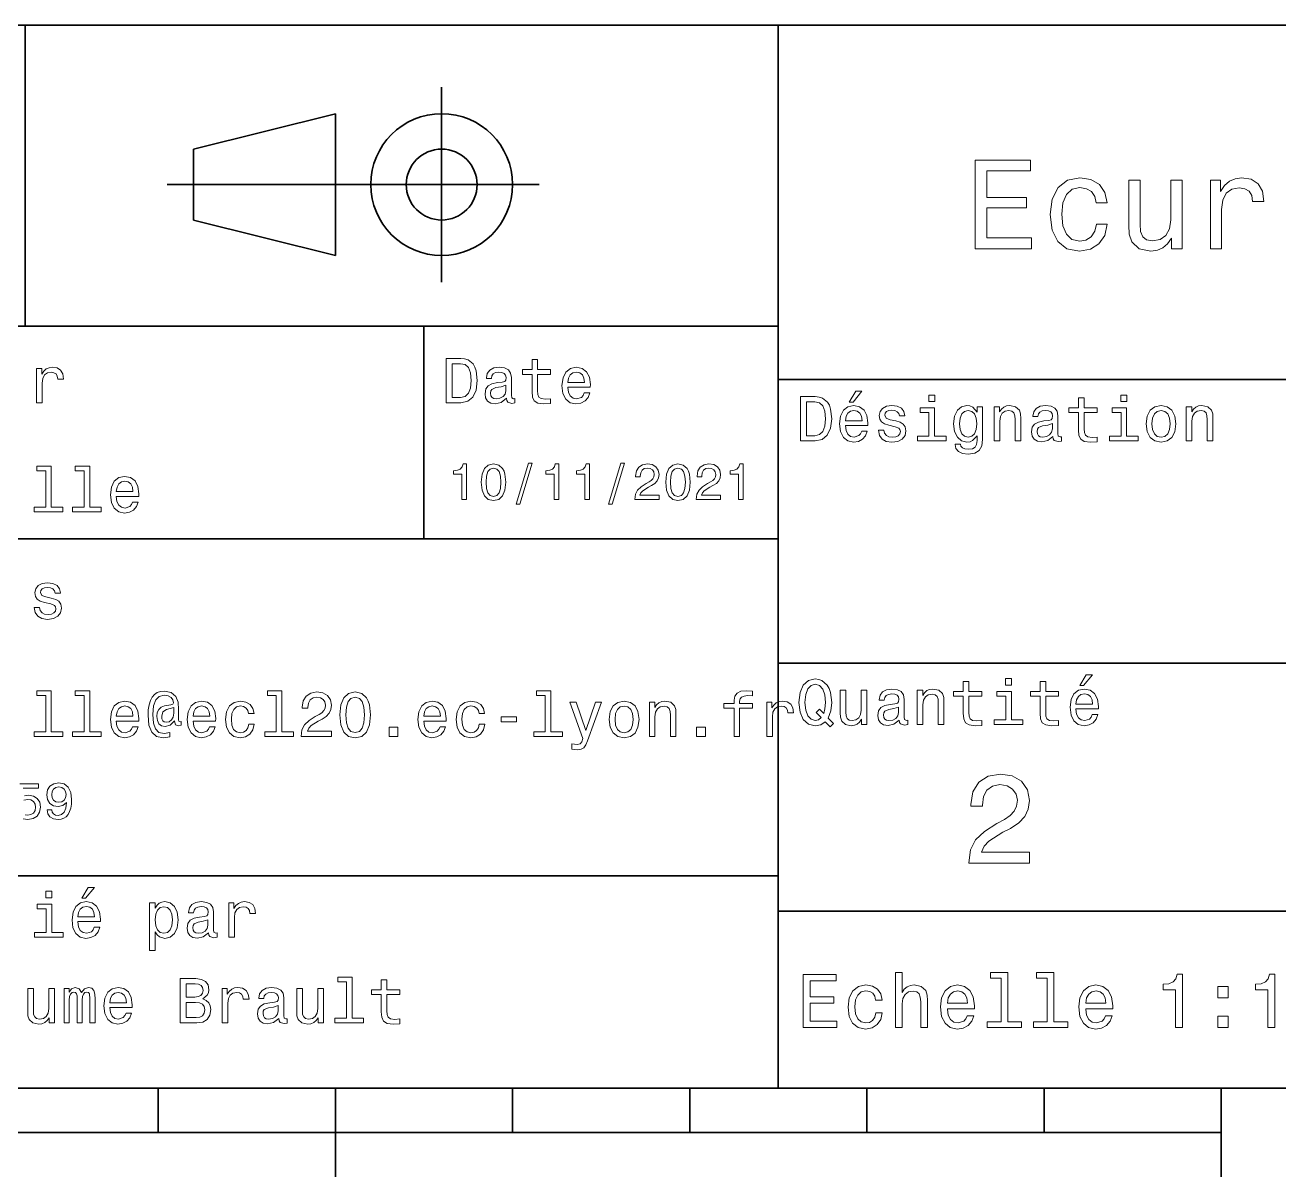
# Model space of a CAD drawing. Extents: x 0 to 420, y 0 to 297.
# Drawn here: x 242.5 to 313.3, y 5 to 70 of the extents above; entities that cross this region are included whole.
import ezdxf

# ---------------------------------------------------------------- set-up
doc = ezdxf.new("R2010")
doc.units = 0

msp = doc.modelspace()

# ---------------------------------------------------------------- linework, layer by layer
at = {"color": 7, "lineweight": 35}
for p, q in [((220, 70), (410, 70)), ((285, 10), (285, 70)), ((250.5, 61), (271.5, 61)), ((220, 53), (285, 53)), ((285, 50), (410, 50)), ((220, 41), (285, 41)), ((285, 34), (410, 34)), ((220, 22), (285, 22)), ((285, 20), (410, 20)), ((10, 10), (410, 10)), ((220, 10), (410, 10)), ((110, 7.5), (310, 7.5))]:
    msp.add_line(p, q, dxfattribs=at)
at = {"color": 7, "lineweight": 35, "ltscale": 0.425}
msp.add_line((242.5, 53), (242.5, 70), dxfattribs=at)
at = {"color": 7, "lineweight": 35, "ltscale": 0.275}
msp.add_line((266, 55.5), (266, 66.5), dxfattribs=at)
at = {"color": 7, "lineweight": 35, "ltscale": 0.206155}
for p, q in [((252, 63), (260, 65)), ((260, 57), (252, 59))]:
    msp.add_line(p, q, dxfattribs=at)
at = {"color": 7, "lineweight": 35, "ltscale": 0.2}
msp.add_line((260, 65), (260, 57), dxfattribs=at)
at = {"color": 7, "lineweight": 35, "ltscale": 0.1}
msp.add_line((252, 59), (252, 63), dxfattribs=at)
at = {"color": 7, "lineweight": 35, "ltscale": 0.3}
msp.add_line((265, 41), (265, 53), dxfattribs=at)
at = {"color": 7, "lineweight": 35, "ltscale": 0.0625}
for p, q in [((250, 10), (250, 7.5)), ((270, 10), (270, 7.5)), ((280, 10), (280, 7.5)), ((290, 10), (290, 7.5)), ((300, 10), (300, 7.5))]:
    msp.add_line(p, q, dxfattribs=at)
at = {"color": 7, "lineweight": 35, "ltscale": 0.125}
for p, q in [((260, 10), (260, 5)), ((310, 10), (310, 5))]:
    msp.add_line(p, q, dxfattribs=at)
at = {"color": 7, "lineweight": 13}
for points in [[(296.109497, 57.381123), (299.279541, 57.381123), (299.279541, 57.986309), (296.772339, 57.986309), (296.772339, 59.679394), (299.005768, 59.679394), (299.005768, 60.277374), (296.772339, 60.277374), (296.772339, 61.775936), (299.221893, 61.775936), (299.221893, 62.381123), (296.109497, 62.381123)], [(302.932281, 59.967579), (303.559082, 59.967579), (303.429382, 60.543945), (303.119598, 60.997837), (302.636871, 61.278816), (302.010071, 61.386887), (301.318451, 61.242794), (300.792511, 60.839336), (300.46109, 60.183716), (300.345825, 59.304752), (300.453888, 58.432995), (300.778107, 57.78458), (301.289612, 57.381123), (301.988464, 57.244236), (302.608063, 57.352303), (303.09079, 57.6549), (303.42218, 58.130402), (303.566284, 58.764408), (302.96109, 58.764408), (302.853027, 58.36095), (302.651306, 58.058357), (302.363098, 57.871037), (302.010071, 57.8134), (301.570618, 57.907059), (301.253601, 58.195244), (301.059082, 58.663544), (300.994232, 59.326366), (301.059082, 59.974781), (301.260803, 60.443081), (301.585022, 60.731266), (302.010071, 60.83213), (302.384735, 60.767288), (302.66571, 60.601585), (302.853027, 60.327808)], [(307.788177, 61.25), (307.154175, 61.25), (307.154175, 59.016571), (307.082123, 58.497837), (306.873199, 58.123196), (306.548981, 57.892651), (306.123901, 57.820602), (305.785309, 57.878242), (305.569153, 58.051151), (305.446686, 58.346542), (305.417877, 58.764408), (305.417877, 61.25), (304.783875, 61.25), (304.783875, 58.706772), (304.805481, 58.195244), (304.942352, 57.770172), (305.360229, 57.381123), (306.030243, 57.244236), (306.390503, 57.294666), (306.700287, 57.424351), (306.966858, 57.647694), (307.182983, 57.971901), (307.182983, 57.381123), (307.788177, 57.381123)], [(309.380402, 57.381123), (310.014404, 57.381123), (310.014404, 59.592937), (310.079254, 60.12608), (310.273773, 60.507923), (310.59079, 60.738472), (311.015839, 60.817722), (311.332855, 60.767288), (311.570618, 60.623199), (311.714691, 60.378242), (311.765137, 60.046829), (312.406342, 60.046829), (312.319885, 60.630402), (312.082123, 61.048271), (311.685883, 61.30043), (311.145538, 61.386887), (310.778107, 61.32925), (310.46109, 61.185158), (310.180115, 60.940201), (309.956757, 60.608788), (309.956757, 61.25), (309.380402, 61.25)], [(267.080688, 51.190563), (266.248566, 51.190563), (266.248566, 48.690563), (267.080688, 48.690563), (267.473328, 48.769814), (267.765137, 49.011169), (267.945251, 49.40382), (268.010101, 49.940563), (267.952454, 50.488113), (267.880402, 50.70425), (267.779541, 50.877163), (267.487762, 51.111313), (267.296844, 51.168949)], [(271.100861, 50.289986), (271.100861, 49.320965), (271.122467, 49.007565), (271.223328, 48.791428), (271.425079, 48.665348), (271.767303, 48.62212), (272.141937, 48.640129), (272.141937, 48.913906), (271.868164, 48.892292), (271.619598, 48.921112), (271.486298, 49.011169), (271.42868, 49.162464), (271.417877, 49.375), (271.417877, 50.289986), (272.141937, 50.289986), (272.141937, 50.560158), (271.417877, 50.560158), (271.417877, 51.125721), (271.100861, 51.125721), (271.100861, 50.560158), (270.553314, 50.560158), (270.553314, 50.289986)], [(243.143372, 48.690563), (243.460373, 48.690563), (243.460373, 49.796471), (243.492798, 50.063042), (243.590057, 50.253963), (243.748566, 50.369236), (243.96109, 50.408863), (244.119598, 50.383648), (244.23848, 50.3116), (244.310516, 50.189121), (244.335739, 50.023415), (244.656342, 50.023415), (244.613113, 50.315205), (244.494232, 50.524136), (244.296112, 50.650219), (244.02594, 50.693443), (243.842224, 50.664627), (243.683716, 50.592579), (243.543228, 50.4701), (243.431564, 50.304398), (243.431564, 50.625), (243.143372, 50.625)], [(267.055481, 50.891571), (267.329254, 50.837536), (267.516571, 50.671829), (267.628235, 50.376442), (267.664276, 49.940563), (267.624634, 49.519093), (267.51297, 49.223705), (267.322052, 49.047192), (267.055481, 48.989555), (266.583588, 48.989555), (266.583588, 50.891571)], [(269.656342, 48.942726), (269.656342, 48.931919), (269.674347, 48.809441), (269.728394, 48.722984), (269.955322, 48.654541), (270.131836, 48.683357), (270.131836, 48.928314), (270.056183, 48.917507), (269.955322, 48.96434), (269.937317, 49.108429), (269.937317, 50.109871), (269.894104, 50.365635), (269.768005, 50.54575), (269.548279, 50.65382), (269.238464, 50.693443), (268.935883, 50.650219), (268.712524, 50.52774), (268.572052, 50.336815), (268.525208, 50.084656), (268.525208, 50.063042), (268.809784, 50.063042), (268.835022, 50.21434), (268.914276, 50.322407), (269.043945, 50.387249), (269.227661, 50.412464), (269.404175, 50.394455), (269.530273, 50.34042), (269.605896, 50.246758), (269.631134, 50.117077), (269.61673, 49.965778), (269.559082, 49.890129), (269.414978, 49.854107), (269.144806, 49.825291), (268.835022, 49.760448), (268.615265, 49.645176), (268.485596, 49.465057), (268.445953, 49.19849), (268.481995, 48.960735), (268.593658, 48.784222), (268.773773, 48.67255), (269.022339, 48.632927), (269.357361, 48.708576)], [(273.121765, 49.565922), (274.389771, 49.565922), (274.393372, 49.713619), (274.335724, 50.127884), (274.177246, 50.437683), (273.925079, 50.625), (273.590057, 50.693443), (273.262238, 50.621399), (273.010101, 50.41967), (272.847992, 50.091862), (272.790344, 49.659584), (272.844391, 49.216499), (273.00647, 48.892292), (273.255035, 48.690563), (273.579254, 48.62212), (273.860229, 48.668949), (274.09079, 48.791428), (274.260101, 48.98595), (274.357361, 49.245319), (274.043945, 49.245319), (273.979095, 49.101227), (273.885437, 48.993156), (273.618866, 48.9067), (273.413544, 48.946327), (273.258636, 49.072407), (273.157776, 49.27774), (273.121765, 49.555115)], [(273.121765, 49.832493), (273.161377, 50.081055), (273.258636, 50.264771), (273.406342, 50.376442), (273.600861, 50.416069), (273.791779, 50.376442), (273.939484, 50.264771), (274.029541, 50.081055), (274.061951, 49.832493)], [(269.620331, 49.367798), (269.577087, 49.180477), (269.461823, 49.036385), (269.28891, 48.942726), (269.076355, 48.910305), (268.939484, 48.928314), (268.842224, 48.98595), (268.780975, 49.086815), (268.76297, 49.227306), (268.777374, 49.353386), (268.835022, 49.443443), (269.065552, 49.544312), (269.357361, 49.587536), (269.620331, 49.673992)], [(287.080688, 49.030979), (286.248566, 49.030979), (286.248566, 46.530979), (287.080688, 46.530979), (287.473328, 46.610229), (287.765137, 46.851585), (287.945251, 47.244236), (288.010101, 47.780979), (287.952454, 48.328529), (287.880402, 48.544666), (287.779541, 48.717579), (287.487762, 48.951729), (287.296844, 49.009365)], [(289.004333, 48.728386), (289.216858, 48.728386), (289.71759, 49.340778), (289.364563, 49.340778)], [(293.824219, 49.117435), (293.489197, 49.117435), (293.489197, 48.757202), (293.824219, 48.757202)], [(301.943817, 48.130402), (301.943817, 47.161381), (301.965424, 46.84798), (302.066284, 46.631844), (302.268005, 46.505764), (302.610229, 46.462536), (302.984863, 46.480545), (302.984863, 46.754322), (302.71109, 46.732708), (302.462524, 46.761528), (302.329254, 46.851585), (302.271606, 47.00288), (302.260803, 47.215416), (302.260803, 48.130402), (302.984863, 48.130402), (302.984863, 48.400574), (302.260803, 48.400574), (302.260803, 48.966137), (301.943817, 48.966137), (301.943817, 48.400574), (301.39624, 48.400574), (301.39624, 48.130402)], [(304.667145, 49.117435), (304.332123, 49.117435), (304.332123, 48.757202), (304.667145, 48.757202)], [(287.055481, 48.731987), (287.329254, 48.677952), (287.516571, 48.512245), (287.628235, 48.216858), (287.664276, 47.780979), (287.624634, 47.359509), (287.51297, 47.064121), (287.322052, 46.887608), (287.055481, 46.829971), (286.583588, 46.829971), (286.583588, 48.731987)], [(288.784576, 47.406338), (290.052582, 47.406338), (290.056183, 47.554035), (289.998566, 47.9683), (289.840057, 48.278099), (289.587891, 48.465416), (289.252869, 48.533859), (288.925079, 48.461815), (288.672913, 48.260086), (288.510803, 47.932278), (288.453156, 47.5), (288.507202, 47.056915), (288.669312, 46.732708), (288.917877, 46.530979), (289.242065, 46.462536), (289.523041, 46.509365), (289.753601, 46.631844), (289.922913, 46.826366), (290.020172, 47.085735), (289.706787, 47.085735), (289.641937, 46.941643), (289.548279, 46.833572), (289.281708, 46.747116), (289.076355, 46.786743), (288.921478, 46.912823), (288.820618, 47.118156), (288.784576, 47.395531)], [(288.784576, 47.672909), (288.824219, 47.921471), (288.921478, 48.105186), (289.069153, 48.216858), (289.263702, 48.256485), (289.45462, 48.216858), (289.602295, 48.105186), (289.692352, 47.921471), (289.724792, 47.672909)], [(291.623199, 47.658501), (291.317017, 47.730545), (291.090057, 47.8134), (291.014404, 47.982708), (291.036011, 48.101585), (291.111664, 48.188038), (291.234161, 48.242073), (291.410675, 48.263687), (291.579956, 48.242073), (291.713257, 48.177231), (291.799713, 48.079971), (291.835724, 47.950287), (292.145538, 47.950287), (292.145538, 47.957493), (292.091492, 48.191643), (291.943817, 48.375359), (291.713257, 48.490635), (291.410675, 48.533859), (291.104462, 48.490635), (290.881134, 48.371758), (290.740631, 48.195244), (290.697418, 47.971901), (290.729828, 47.755764), (290.830688, 47.604465), (290.996399, 47.496399), (291.237762, 47.42075), (291.59079, 47.334293), (291.806915, 47.244236), (291.864563, 47.172188), (291.886169, 47.064121), (291.85376, 46.930836), (291.767303, 46.829971), (291.626801, 46.765129), (291.439484, 46.743515), (291.241364, 46.765129), (291.09726, 46.840778), (291, 46.963257), (290.960388, 47.132565), (290.654175, 47.132565), (290.70462, 46.844379), (290.852295, 46.635445), (291.086456, 46.509365), (291.410675, 46.462536), (291.749268, 46.509365), (291.997833, 46.635445), (292.149139, 46.837173), (292.203156, 47.100143), (292.163544, 47.327087), (292.05188, 47.481987), (291.868164, 47.582851)], [(293.813416, 46.79755), (293.813416, 48.400574), (292.999268, 48.400574), (292.999268, 48.130402), (293.496399, 48.130402), (293.496399, 46.79755), (292.847992, 46.79755), (292.847992, 46.530979), (294.469025, 46.530979), (294.469025, 46.79755)], [(296.518738, 46.617435), (296.518738, 48.465416), (296.216125, 48.465416), (296.216125, 48.152016), (295.96759, 48.4366), (295.816284, 48.508644), (295.646973, 48.533859), (295.34079, 48.461815), (295.103027, 48.260086), (294.94812, 47.935879), (294.894104, 47.5), (294.94812, 47.060516), (295.103027, 46.736309), (295.34079, 46.530979), (295.646973, 46.462536), (295.819885, 46.487751), (295.963989, 46.552593), (296.216125, 46.826366), (296.216125, 46.552593), (296.187317, 46.336456), (296.108063, 46.181557), (295.956787, 46.091499), (295.729828, 46.059078), (295.531708, 46.080692), (295.391205, 46.134727), (295.30835, 46.228386), (295.283142, 46.354465), (294.976959, 46.354465), (294.976959, 46.340057), (295.023773, 46.109509), (295.167877, 45.9366), (295.398407, 45.824928), (295.711823, 45.785301), (296.086456, 45.839336), (296.335022, 45.990635), (296.475494, 46.253601)], [(295.221893, 47.5), (295.254333, 47.820606), (295.351593, 48.058357), (295.502869, 48.198845), (295.70462, 48.249279), (295.917145, 48.198845), (296.075653, 48.058357), (296.172913, 47.820606), (296.208923, 47.5), (296.172913, 47.172188), (296.075653, 46.938038), (295.917145, 46.793949), (295.70462, 46.747116), (295.502869, 46.793949), (295.351593, 46.938038), (295.254333, 47.175793)], [(297.181549, 46.530979), (297.498566, 46.530979), (297.498566, 47.647694), (297.530975, 47.903458), (297.635437, 48.090778), (297.797546, 48.206051), (298.013702, 48.249279), (298.186584, 48.213257), (298.294678, 48.115993), (298.348694, 47.953888), (298.366699, 47.737751), (298.366699, 46.530979), (298.683716, 46.530979), (298.683716, 47.802593), (298.669312, 48.058357), (298.604462, 48.270893), (298.391937, 48.465416), (298.060516, 48.533859), (297.876801, 48.508644), (297.721893, 48.440201), (297.588623, 48.324928), (297.484161, 48.170029), (297.484161, 48.465416), (297.181549, 48.465416)], [(300.499268, 46.783142), (300.499268, 46.772335), (300.517303, 46.649857), (300.57132, 46.5634), (300.798279, 46.494957), (300.974792, 46.523773), (300.974792, 46.76873), (300.899139, 46.757923), (300.798279, 46.804756), (300.780273, 46.948845), (300.780273, 47.950287), (300.73703, 48.206051), (300.610962, 48.386166), (300.391205, 48.494236), (300.081421, 48.533859), (299.778809, 48.490635), (299.555481, 48.368156), (299.414978, 48.177231), (299.368164, 47.925072), (299.368164, 47.903458), (299.65274, 47.903458), (299.677948, 48.054756), (299.757202, 48.162823), (299.886902, 48.227665), (300.070618, 48.25288), (300.247131, 48.234871), (300.373199, 48.180836), (300.448853, 48.087173), (300.47406, 47.957493), (300.459656, 47.806194), (300.402008, 47.730545), (300.257935, 47.694523), (299.987762, 47.665707), (299.677948, 47.600864), (299.458221, 47.485592), (299.328522, 47.305473), (299.28891, 47.038906), (299.324921, 46.801151), (299.436584, 46.624638), (299.616699, 46.512966), (299.865265, 46.473343), (300.200287, 46.548992)], [(304.656342, 46.79755), (304.656342, 48.400574), (303.842224, 48.400574), (303.842224, 48.130402), (304.339325, 48.130402), (304.339325, 46.79755), (303.690918, 46.79755), (303.690918, 46.530979), (305.311951, 46.530979), (305.311951, 46.79755)], [(305.762238, 47.496399), (305.819885, 47.056915), (305.985596, 46.732708), (306.248566, 46.530979), (306.601593, 46.462536), (306.951019, 46.530979), (307.213989, 46.729107), (307.3797, 47.053314), (307.440918, 47.496399), (307.3797, 47.935879), (307.213989, 48.263687), (306.951019, 48.461815), (306.601593, 48.533859), (306.248566, 48.461815), (305.985596, 48.260086), (305.819885, 47.935879)], [(306.086456, 47.5), (306.118866, 47.824207), (306.219727, 48.058357), (306.381836, 48.20245), (306.601593, 48.25288), (306.817719, 48.20245), (306.979828, 48.061958), (307.080688, 47.824207), (307.11673, 47.5), (307.080688, 47.172188), (306.979828, 46.934437), (306.817719, 46.790344), (306.601593, 46.743515), (306.381836, 46.790344), (306.219727, 46.934437), (306.118866, 47.172188)], [(308.024506, 46.530979), (308.341492, 46.530979), (308.341492, 47.647694), (308.373932, 47.903458), (308.478394, 48.090778), (308.640503, 48.206051), (308.856628, 48.249279), (309.029541, 48.213257), (309.137604, 48.115993), (309.19165, 47.953888), (309.209656, 47.737751), (309.209656, 46.530979), (309.526672, 46.530979), (309.526672, 47.802593), (309.512238, 48.058357), (309.447418, 48.270893), (309.234863, 48.465416), (308.903473, 48.533859), (308.719727, 48.508644), (308.56485, 48.440201), (308.431549, 48.324928), (308.327087, 48.170029), (308.327087, 48.465416), (308.024506, 48.465416)], [(300.463257, 47.208214), (300.420044, 47.020893), (300.304749, 46.876801), (300.131836, 46.783142), (299.919312, 46.750721), (299.78241, 46.76873), (299.68515, 46.826366), (299.623932, 46.927231), (299.605896, 47.067722), (299.620331, 47.193802), (299.677948, 47.283859), (299.908508, 47.384727), (300.200287, 47.427952), (300.463257, 47.514408)], [(243.654907, 44.850864), (243.654907, 42.79755), (243.002884, 42.79755), (243.002884, 42.530979), (244.620316, 42.530979), (244.620316, 42.79755), (243.971909, 42.79755), (243.971909, 45.117435), (243.157776, 45.117435), (243.157776, 44.850864)], [(245.823486, 44.850864), (245.823486, 42.79755), (245.171478, 42.79755), (245.171478, 42.530979), (246.78891, 42.530979), (246.78891, 42.79755), (246.140488, 42.79755), (246.140488, 45.117435), (245.32637, 45.117435), (245.32637, 44.850864)], [(267.141205, 43.224785), (267.403473, 43.224785), (267.403473, 45.239193), (267.207489, 45.239193), (267.155609, 45.0634), (267.05188, 44.945248), (266.893372, 44.876083), (266.674347, 44.853027), (266.674347, 44.648415), (267.141205, 44.648415)], [(268.233429, 44.201729), (268.276672, 43.749279), (268.412109, 43.426514), (268.628235, 43.230549), (268.927948, 43.167149), (269.224792, 43.230549), (269.440918, 43.426514), (269.573486, 43.749279), (269.619598, 44.201729), (269.573486, 44.651299), (269.518738, 44.829971), (269.440918, 44.976948), (269.224792, 45.172913), (268.927948, 45.239193), (268.628235, 45.172913), (268.412109, 44.974064), (268.276672, 44.651299)], [(268.510101, 44.201729), (268.533142, 44.550434), (268.605194, 44.801155), (268.734863, 44.948128), (268.927948, 45), (269.118164, 44.948128), (269.247833, 44.801155), (269.319885, 44.550434), (269.342957, 44.201729), (269.319885, 43.850143), (269.247833, 43.599426), (269.118164, 43.45245), (268.927948, 43.403458), (268.734863, 43.45245), (268.605194, 43.599426), (268.533142, 43.850143)], [(270.213257, 42.956772), (270.412109, 42.956772), (271.109528, 45.279541), (270.907776, 45.279541)], [(272.345825, 43.224785), (272.608063, 43.224785), (272.608063, 45.239193), (272.412109, 45.239193), (272.360229, 45.0634), (272.2565, 44.945248), (272.097992, 44.876083), (271.878967, 44.853027), (271.878967, 44.648415), (272.345825, 44.648415)], [(274.080688, 43.224785), (274.342957, 43.224785), (274.342957, 45.239193), (274.146973, 45.239193), (274.095093, 45.0634), (273.991364, 44.945248), (273.832855, 44.876083), (273.613831, 44.853027), (273.613831, 44.648415), (274.080688, 44.648415)], [(275.417877, 42.956772), (275.61673, 42.956772), (276.314117, 45.279541), (276.112396, 45.279541)], [(276.899139, 43.224785), (278.273773, 43.224785), (278.273773, 43.472622), (277.187317, 43.472622), (277.247833, 43.60807), (277.351593, 43.720463), (277.671478, 43.925072), (277.841492, 44.011528), (278.031708, 44.135448), (278.167145, 44.279541), (278.244965, 44.44957), (278.273773, 44.642651), (278.224792, 44.884727), (278.089355, 45.074928), (277.881836, 45.195965), (277.613831, 45.239193), (277.337189, 45.190201), (277.126801, 45.054756), (276.991364, 44.838619), (276.945251, 44.553314), (276.945251, 44.51297), (277.207489, 44.51297), (277.207489, 44.536022), (277.233429, 44.731991), (277.311249, 44.876083), (277.43515, 44.9683), (277.599426, 45), (277.766571, 44.971184), (277.890503, 44.899136), (277.971191, 44.786743), (278, 44.645535), (277.979828, 44.51297), (277.925079, 44.400578), (277.832855, 44.302593), (277.706055, 44.216141), (277.536041, 44.12392), (277.253601, 43.945248), (277.054749, 43.755043), (276.936615, 43.524498), (276.899139, 43.233429)], [(278.64267, 44.201729), (278.685883, 43.749279), (278.82132, 43.426514), (279.037476, 43.230549), (279.337189, 43.167149), (279.634003, 43.230549), (279.850159, 43.426514), (279.982727, 43.749279), (280.028809, 44.201729), (279.982727, 44.651299), (279.927948, 44.829971), (279.850159, 44.976948), (279.634003, 45.172913), (279.337189, 45.239193), (279.037476, 45.172913), (278.82132, 44.974064), (278.685883, 44.651299)], [(278.919312, 44.201729), (278.942383, 44.550434), (279.014404, 44.801155), (279.144104, 44.948128), (279.337189, 45), (279.527374, 44.948128), (279.657074, 44.801155), (279.729126, 44.550434), (279.752167, 44.201729), (279.729126, 43.850143), (279.657074, 43.599426), (279.527374, 43.45245), (279.337189, 43.403458), (279.144104, 43.45245), (279.014404, 43.599426), (278.942383, 43.850143)], [(280.368866, 43.224785), (281.74353, 43.224785), (281.74353, 43.472622), (280.657074, 43.472622), (280.71759, 43.60807), (280.82132, 43.720463), (281.141205, 43.925072), (281.311249, 44.011528), (281.501434, 44.135448), (281.636902, 44.279541), (281.714691, 44.44957), (281.74353, 44.642651), (281.694519, 44.884727), (281.559082, 45.074928), (281.351593, 45.195965), (281.083588, 45.239193), (280.806915, 45.190201), (280.596558, 45.054756), (280.46109, 44.838619), (280.414978, 44.553314), (280.414978, 44.51297), (280.677246, 44.51297), (280.677246, 44.536022), (280.703186, 44.731991), (280.780975, 44.876083), (280.904907, 44.9683), (281.069153, 45), (281.236328, 44.971184), (281.360229, 44.899136), (281.440918, 44.786743), (281.469757, 44.645535), (281.449585, 44.51297), (281.394806, 44.400578), (281.302612, 44.302593), (281.175781, 44.216141), (281.005768, 44.12392), (280.723358, 43.945248), (280.524506, 43.755043), (280.406342, 43.524498), (280.368866, 43.233429)], [(282.755035, 43.224785), (283.017303, 43.224785), (283.017303, 45.239193), (282.82132, 45.239193), (282.76947, 45.0634), (282.66571, 44.945248), (282.507202, 44.876083), (282.288177, 44.853027), (282.288177, 44.648415), (282.755035, 44.648415)], [(247.639053, 43.406338), (248.907059, 43.406338), (248.91066, 43.554035), (248.853027, 43.9683), (248.694534, 44.278099), (248.442368, 44.465416), (248.107346, 44.533859), (247.779541, 44.461815), (247.527374, 44.260086), (247.36528, 43.932278), (247.307648, 43.5), (247.361679, 43.056915), (247.523773, 42.732708), (247.772339, 42.530979), (248.096542, 42.462536), (248.377533, 42.509365), (248.608078, 42.631844), (248.777374, 42.826366), (248.874649, 43.085735), (248.561249, 43.085735), (248.496399, 42.941643), (248.40274, 42.833572), (248.136169, 42.747116), (247.930847, 42.786743), (247.77594, 42.912823), (247.675079, 43.118156), (247.639053, 43.395531)], [(247.639053, 43.672909), (247.67868, 43.921471), (247.77594, 44.105186), (247.92363, 44.216858), (248.118164, 44.256485), (248.309082, 44.216858), (248.456772, 44.105186), (248.546829, 43.921471), (248.579254, 43.672909)], [(243.971909, 37.658501), (243.66571, 37.730545), (243.438766, 37.8134), (243.363113, 37.982708), (243.384735, 38.101585), (243.460373, 38.188038), (243.582855, 38.242073), (243.759369, 38.263687), (243.92868, 38.242073), (244.061966, 38.177231), (244.148422, 38.079971), (244.184448, 37.950287), (244.494232, 37.950287), (244.494232, 37.957493), (244.440201, 38.191643), (244.292511, 38.375359), (244.061966, 38.490635), (243.759369, 38.533859), (243.453171, 38.490635), (243.229828, 38.371758), (243.08934, 38.195244), (243.046112, 37.971901), (243.078537, 37.755764), (243.179398, 37.604465), (243.345108, 37.496399), (243.586456, 37.42075), (243.939484, 37.334293), (244.155624, 37.244236), (244.213257, 37.172188), (244.234879, 37.064121), (244.202454, 36.930836), (244.115997, 36.829971), (243.97551, 36.765129), (243.788193, 36.743515), (243.590057, 36.765129), (243.445969, 36.840778), (243.348709, 36.963257), (243.309082, 37.132565), (243.002884, 37.132565), (243.053314, 36.844379), (243.201004, 36.635445), (243.435165, 36.509365), (243.759369, 36.462536), (244.097992, 36.509365), (244.346542, 36.635445), (244.497833, 36.837173), (244.55188, 37.100143), (244.512253, 37.327087), (244.400574, 37.481987), (244.216858, 37.582851)], [(302.015839, 32.728386), (302.228394, 32.728386), (302.729095, 33.340778), (302.376068, 33.340778)], [(287.642639, 30.685879), (287.916412, 30.401297), (288.107361, 30.592218), (287.811951, 30.894812), (287.963257, 31.305475), (288.010101, 31.780979), (287.94165, 32.339336), (287.862396, 32.56628), (287.757935, 32.753601), (287.462524, 33.009365), (287.28241, 33.074207), (287.08429, 33.099422), (286.702454, 33.009365), (286.410675, 32.757202), (286.223358, 32.342937), (286.158508, 31.780979), (286.223358, 31.219019), (286.407074, 30.804754), (286.698853, 30.54899), (287.08429, 30.462536), (287.397705, 30.520172)], [(287.41571, 30.916426), (287.260803, 30.801151), (287.08429, 30.765129), (286.850159, 30.829971), (286.666412, 31.024494), (286.543945, 31.341497), (286.504333, 31.780979), (286.543945, 32.216858), (286.662811, 32.537464), (286.846527, 32.731987), (287.08429, 32.80043), (287.318451, 32.731987), (287.502167, 32.533859), (287.621033, 32.213257), (287.664276, 31.780979), (287.631836, 31.40634), (287.563416, 31.150576), (287.329254, 31.395533), (287.134735, 31.211815)], [(295.438049, 32.130402), (295.438049, 31.161383), (295.459656, 30.847982), (295.560516, 30.631844), (295.762238, 30.505762), (296.104462, 30.462536), (296.479095, 30.480547), (296.479095, 30.754322), (296.205322, 30.732708), (295.956787, 30.761526), (295.823486, 30.851583), (295.765839, 31.002882), (295.755035, 31.215418), (295.755035, 32.130402), (296.479095, 32.130402), (296.479095, 32.400574), (295.755035, 32.400574), (295.755035, 32.966137), (295.438049, 32.966137), (295.438049, 32.400574), (294.890503, 32.400574), (294.890503, 32.130402)], [(298.161377, 33.117435), (297.826355, 33.117435), (297.826355, 32.757202), (298.161377, 32.757202)], [(299.775208, 32.130402), (299.775208, 31.161383), (299.796814, 30.847982), (299.897705, 30.631844), (300.099426, 30.505762), (300.44165, 30.462536), (300.816284, 30.480547), (300.816284, 30.754322), (300.542511, 30.732708), (300.293945, 30.761526), (300.160675, 30.851583), (300.103027, 31.002882), (300.092224, 31.215418), (300.092224, 32.130402), (300.816284, 32.130402), (300.816284, 32.400574), (300.092224, 32.400574), (300.092224, 32.966137), (299.775208, 32.966137), (299.775208, 32.400574), (299.227661, 32.400574), (299.227661, 32.130402)], [(243.654907, 32.170029), (243.654907, 30.116714), (243.002884, 30.116714), (243.002884, 29.850143), (244.620316, 29.850143), (244.620316, 30.116714), (243.971909, 30.116714), (243.971909, 32.4366), (243.157776, 32.4366), (243.157776, 32.170029)], [(245.823486, 32.170029), (245.823486, 30.116714), (245.171478, 30.116714), (245.171478, 29.850143), (246.78891, 29.850143), (246.78891, 30.116714), (246.140488, 30.116714), (246.140488, 32.4366), (245.32637, 32.4366), (245.32637, 32.170029)], [(247.639053, 30.725504), (248.907059, 30.725504), (248.91066, 30.873198), (248.853027, 31.287464), (248.694534, 31.597261), (248.442368, 31.784582), (248.107346, 31.853025), (247.779541, 31.780979), (247.527374, 31.57925), (247.36528, 31.25144), (247.307648, 30.819164), (247.361679, 30.37608), (247.523773, 30.051872), (247.772339, 29.850143), (248.096542, 29.7817), (248.377533, 29.828529), (248.608078, 29.951008), (248.777374, 30.145533), (248.874649, 30.404898), (248.561249, 30.404898), (248.496399, 30.260807), (248.40274, 30.152737), (248.136169, 30.066282), (247.930847, 30.105907), (247.77594, 30.231987), (247.675079, 30.437319), (247.639053, 30.714697)], [(251.298996, 30.487751), (251.298996, 30.696686), (251.241364, 30.685879), (251.172913, 30.711094), (251.151306, 30.786743), (251.151306, 31.377522), (251.122482, 31.795389), (251.007202, 32.105186), (250.73703, 32.335735), (250.358795, 32.418587), (250.139053, 32.396973), (249.951736, 32.33213), (249.789627, 32.224064), (249.659943, 32.072765), (249.559082, 31.881844), (249.48703, 31.647694), (249.443802, 31.366714), (249.429398, 31.049711), (249.479828, 30.491354), (249.641937, 30.0951), (249.912109, 29.857347), (250.297546, 29.7817), (250.650574, 29.839336), (250.650574, 30.077089), (250.34079, 30.019451), (250.041794, 30.08069), (249.843658, 30.278818), (249.735596, 30.613832), (249.703171, 31.100143), (249.739197, 31.575647), (249.861679, 31.914265), (250.059799, 32.119595), (250.347992, 32.188038), (250.567734, 32.148415), (250.729828, 32.054756), (250.830688, 31.914265), (250.866714, 31.752161), (250.827087, 31.672911), (250.719025, 31.636887), (250.365997, 31.582851), (250.171478, 31.503601), (250.030975, 31.381123), (249.948135, 31.211815), (249.922913, 30.988472), (249.955338, 30.747118), (250.045395, 30.567001), (250.193085, 30.45533), (250.387604, 30.419308), (250.672195, 30.494957), (250.913544, 30.732708), (250.913544, 30.711094), (250.971191, 30.520172), (251.169312, 30.462536)], [(251.976227, 30.725504), (253.244232, 30.725504), (253.247849, 30.873198), (253.190201, 31.287464), (253.031708, 31.597261), (252.779541, 31.784582), (252.444534, 31.853025), (252.116714, 31.780979), (251.864563, 31.57925), (251.702454, 31.25144), (251.644821, 30.819164), (251.698853, 30.37608), (251.860962, 30.051872), (252.109512, 29.850143), (252.433716, 29.7817), (252.714706, 29.828529), (252.945251, 29.951008), (253.114563, 30.145533), (253.211823, 30.404898), (252.898422, 30.404898), (252.833572, 30.260807), (252.739914, 30.152737), (252.473343, 30.066282), (252.268021, 30.105907), (252.113113, 30.231987), (252.012253, 30.437319), (251.976227, 30.714697)], [(255.099426, 31.143372), (255.412827, 31.143372), (255.347992, 31.431555), (255.193085, 31.658501), (254.951736, 31.79899), (254.638336, 31.853025), (254.292511, 31.780979), (254.029541, 31.57925), (253.863831, 31.25144), (253.806198, 30.811958), (253.860229, 30.37608), (254.022339, 30.051872), (254.278107, 29.850143), (254.627533, 29.7817), (254.937317, 29.835733), (255.17868, 29.987032), (255.344391, 30.224783), (255.416428, 30.541786), (255.113831, 30.541786), (255.059799, 30.340057), (254.958939, 30.188761), (254.81485, 30.0951), (254.638336, 30.066282), (254.418594, 30.113111), (254.260101, 30.257204), (254.162827, 30.491354), (254.130402, 30.822765), (254.162827, 31.146973), (254.263702, 31.381123), (254.425797, 31.525215), (254.638336, 31.575647), (254.825653, 31.543226), (254.966141, 31.460375), (255.059799, 31.323486)], [(256.666443, 32.170029), (256.666443, 30.116714), (256.014404, 30.116714), (256.014404, 29.850143), (257.631836, 29.850143), (257.631836, 30.116714), (256.983429, 30.116714), (256.983429, 32.4366), (256.169312, 32.4366), (256.169312, 32.170029)], [(258.07132, 29.850143), (259.789612, 29.850143), (259.789612, 30.159943), (258.431549, 30.159943), (258.507202, 30.32925), (258.636902, 30.46974), (259.036743, 30.725504), (259.249268, 30.833572), (259.48703, 30.988472), (259.656342, 31.168587), (259.753601, 31.381123), (259.789612, 31.622478), (259.728394, 31.925072), (259.559082, 32.162823), (259.299713, 32.314121), (258.964691, 32.368156), (258.618866, 32.306915), (258.355896, 32.137608), (258.186615, 31.867435), (258.128967, 31.510807), (258.128967, 31.460375), (258.456787, 31.460375), (258.456787, 31.489193), (258.489197, 31.73415), (258.586456, 31.914265), (258.741364, 32.029537), (258.946686, 32.069164), (259.15564, 32.033142), (259.310516, 31.943083), (259.411377, 31.802593), (259.447418, 31.62608), (259.42218, 31.460375), (259.35376, 31.319883), (259.238464, 31.197405), (259.079987, 31.089336), (258.867432, 30.974062), (258.514404, 30.750719), (258.265869, 30.512968), (258.118164, 30.224783), (258.07132, 29.86095)], [(260.250732, 31.071325), (260.304749, 30.505762), (260.47406, 30.102304), (260.744232, 29.857347), (261.118866, 29.778097), (261.489929, 29.857347), (261.760101, 30.102304), (261.925781, 30.505762), (261.983429, 31.071325), (261.925781, 31.633286), (261.857361, 31.856628), (261.760101, 32.040344), (261.489929, 32.285301), (261.118866, 32.368156), (260.744232, 32.285301), (260.47406, 32.036743), (260.304749, 31.633286)], [(260.596558, 31.071325), (260.625366, 31.507204), (260.715424, 31.820604), (260.877533, 32.004322), (261.118866, 32.069164), (261.356628, 32.004322), (261.518738, 31.820604), (261.608795, 31.507204), (261.637604, 31.071325), (261.608795, 30.631844), (261.518738, 30.318443), (261.356628, 30.134726), (261.118866, 30.073486), (260.877533, 30.134726), (260.715424, 30.318443), (260.625366, 30.631844)], [(264.987762, 30.725504), (266.255768, 30.725504), (266.259369, 30.873198), (266.201721, 31.287464), (266.043213, 31.597261), (265.791077, 31.784582), (265.456055, 31.853025), (265.128235, 31.780979), (264.876068, 31.57925), (264.713989, 31.25144), (264.656342, 30.819164), (264.710388, 30.37608), (264.872467, 30.051872), (265.121033, 29.850143), (265.445251, 29.7817), (265.726227, 29.828529), (265.956787, 29.951008), (266.126068, 30.145533), (266.223328, 30.404898), (265.909943, 30.404898), (265.845093, 30.260807), (265.751434, 30.152737), (265.484863, 30.066282), (265.279541, 30.105907), (265.124634, 30.231987), (265.023773, 30.437319), (264.987762, 30.714697)], [(268.110962, 31.143372), (268.424347, 31.143372), (268.359497, 31.431555), (268.20462, 31.658501), (267.963257, 31.79899), (267.649841, 31.853025), (267.304016, 31.780979), (267.041077, 31.57925), (266.875366, 31.25144), (266.817719, 30.811958), (266.871765, 30.37608), (267.033875, 30.051872), (267.289612, 29.850143), (267.639038, 29.7817), (267.948853, 29.835733), (268.190186, 29.987032), (268.355896, 30.224783), (268.427948, 30.541786), (268.125366, 30.541786), (268.07132, 30.340057), (267.970459, 30.188761), (267.826355, 30.0951), (267.649841, 30.066282), (267.430115, 30.113111), (267.271606, 30.257204), (267.174347, 30.491354), (267.141937, 30.822765), (267.174347, 31.146973), (267.275208, 31.381123), (267.437317, 31.525215), (267.649841, 31.575647), (267.837158, 31.543226), (267.977661, 31.460375), (268.07132, 31.323486)], [(271.846527, 32.170029), (271.846527, 30.116714), (271.194519, 30.116714), (271.194519, 29.850143), (272.811951, 29.850143), (272.811951, 30.116714), (272.163544, 30.116714), (272.163544, 32.4366), (271.349426, 32.4366), (271.349426, 32.170029)], [(275.459656, 30.815561), (275.517273, 30.37608), (275.682983, 30.051872), (275.945953, 29.850143), (276.298981, 29.7817), (276.648407, 29.850143), (276.911377, 30.048271), (277.077087, 30.372478), (277.138306, 30.815561), (277.077087, 31.255043), (276.911377, 31.582851), (276.648407, 31.780979), (276.298981, 31.853025), (275.945953, 31.780979), (275.682983, 31.57925), (275.517273, 31.255043)], [(277.721893, 29.850143), (278.03891, 29.850143), (278.03891, 30.966858), (278.07132, 31.222622), (278.175781, 31.409943), (278.337891, 31.525215), (278.554016, 31.568443), (278.726929, 31.532419), (278.835022, 31.435158), (278.889038, 31.273054), (278.907043, 31.056915), (278.907043, 29.850143), (279.22406, 29.850143), (279.22406, 31.121758), (279.209656, 31.377522), (279.144806, 31.590057), (278.932281, 31.784582), (278.600861, 31.853025), (278.417145, 31.827808), (278.262238, 31.759365), (278.128967, 31.644091), (278.024475, 31.489193), (278.024475, 31.784582), (277.721893, 31.784582)], [(282.498535, 31.449568), (282.498535, 29.850143), (282.815552, 29.850143), (282.815552, 31.449568), (283.536011, 31.449568), (283.536011, 31.71974), (282.815552, 31.71974), (282.815552, 31.838615), (282.840759, 31.982708), (282.923615, 32.079971), (283.064117, 32.137608), (283.265839, 32.159222), (283.536011, 32.144814), (283.536011, 32.418587), (283.193787, 32.4366), (282.884003, 32.404179), (282.667847, 32.306915), (282.538177, 32.137608), (282.498535, 31.896254), (282.498535, 31.71974), (281.918579, 31.71974), (281.918579, 31.449568)], [(284.346527, 29.850143), (284.663544, 29.850143), (284.663544, 30.956051), (284.695953, 31.222622), (284.793213, 31.413544), (284.951721, 31.528818), (285.164246, 31.568443), (285.322754, 31.543226), (285.44165, 31.47118), (285.513672, 31.348701), (285.538879, 31.182997), (285.859497, 31.182997), (285.816284, 31.474783), (285.697388, 31.683718), (285.499268, 31.809797), (285.229095, 31.853025), (285.04538, 31.824207), (284.886871, 31.752161), (284.746399, 31.629683), (284.634705, 31.463976), (284.634705, 31.784582), (284.346527, 31.784582)], [(289.998566, 32.465416), (289.681549, 32.465416), (289.681549, 31.348703), (289.645538, 31.089336), (289.541077, 30.902016), (289.378967, 30.786743), (289.166412, 30.750719), (288.997131, 30.779539), (288.889038, 30.865993), (288.82782, 31.013687), (288.813416, 31.222622), (288.813416, 32.465416), (288.496399, 32.465416), (288.496399, 31.193804), (288.507202, 30.93804), (288.575653, 30.725504), (288.784576, 30.530979), (289.119598, 30.462536), (289.299713, 30.487751), (289.45462, 30.552593), (289.587891, 30.664265), (289.695953, 30.826368), (289.695953, 30.530979), (289.998566, 30.530979)], [(291.824921, 30.78314), (291.824921, 30.772333), (291.842926, 30.649855), (291.896973, 30.5634), (292.123932, 30.494957), (292.300446, 30.523775), (292.300446, 30.768732), (292.224792, 30.757925), (292.123932, 30.804754), (292.105896, 30.948847), (292.105896, 31.950287), (292.062683, 32.206051), (291.936584, 32.386166), (291.716858, 32.494236), (291.407074, 32.533859), (291.104462, 32.490635), (290.881134, 32.368156), (290.740631, 32.177231), (290.693817, 31.925072), (290.693817, 31.903458), (290.978394, 31.903458), (291.003601, 32.054756), (291.082855, 32.162823), (291.212524, 32.227665), (291.39624, 32.25288), (291.572754, 32.234871), (291.698853, 32.180836), (291.774506, 32.087173), (291.799713, 31.957493), (291.785309, 31.806194), (291.727661, 31.730547), (291.583588, 31.694523), (291.313416, 31.665705), (291.003601, 31.600864), (290.783875, 31.48559), (290.654175, 31.305475), (290.614563, 31.038904), (290.650574, 30.801151), (290.762238, 30.62464), (290.942352, 30.512968), (291.190918, 30.473343), (291.52594, 30.54899)], [(292.844391, 30.530979), (293.161377, 30.530979), (293.161377, 31.647694), (293.193817, 31.903458), (293.298279, 32.090778), (293.460388, 32.206051), (293.676514, 32.249279), (293.849426, 32.213257), (293.957489, 32.115993), (294.011536, 31.95389), (294.029541, 31.737751), (294.029541, 30.530979), (294.346558, 30.530979), (294.346558, 31.802593), (294.332123, 32.058357), (294.267303, 32.270893), (294.054749, 32.465416), (293.723358, 32.533859), (293.539612, 32.508644), (293.384735, 32.440201), (293.251434, 32.324928), (293.146973, 32.170029), (293.146973, 32.465416), (292.844391, 32.465416)], [(298.150574, 30.79755), (298.150574, 32.400574), (297.336456, 32.400574), (297.336456, 32.130402), (297.833588, 32.130402), (297.833588, 30.79755), (297.18515, 30.79755), (297.18515, 30.530979), (298.806183, 30.530979), (298.806183, 30.79755)], [(301.796112, 31.40634), (303.064117, 31.40634), (303.067719, 31.554033), (303.010071, 31.9683), (302.851593, 32.278099), (302.599426, 32.465416), (302.264404, 32.533859), (301.936584, 32.461815), (301.684448, 32.260086), (301.522339, 31.932276), (301.464691, 31.5), (301.518738, 31.056915), (301.680847, 30.732708), (301.929382, 30.530979), (302.253601, 30.462536), (302.534576, 30.509365), (302.765137, 30.631844), (302.934448, 30.826368), (303.031708, 31.085733), (302.718292, 31.085733), (302.653442, 30.941643), (302.559784, 30.833572), (302.293213, 30.747118), (302.087891, 30.786743), (301.932983, 30.912823), (301.832123, 31.118155), (301.796112, 31.395533)], [(301.796112, 31.672911), (301.835724, 31.921469), (301.932983, 32.105186), (302.080688, 32.216858), (302.275208, 32.256485), (302.466125, 32.216858), (302.613831, 32.105186), (302.703888, 31.921469), (302.736298, 31.672911)], [(247.639053, 30.992075), (247.67868, 31.240633), (247.77594, 31.424351), (247.92363, 31.536022), (248.118164, 31.575647), (248.309082, 31.536022), (248.456772, 31.424351), (248.546829, 31.240633), (248.579254, 30.992075)], [(250.881134, 31.168587), (250.845108, 30.945244), (250.755051, 30.786743), (250.618164, 30.68948), (250.456055, 30.660662), (250.344391, 30.678673), (250.265137, 30.743515), (250.214706, 30.851583), (250.200287, 31.002882), (250.261536, 31.25144), (250.470459, 31.381123), (250.881134, 31.481987)], [(251.976227, 30.992075), (252.015854, 31.240633), (252.113113, 31.424351), (252.260803, 31.536022), (252.455338, 31.575647), (252.646255, 31.536022), (252.793945, 31.424351), (252.884003, 31.240633), (252.916428, 30.992075)], [(264.987762, 30.992075), (265.027374, 31.240633), (265.124634, 31.424351), (265.272339, 31.536022), (265.466858, 31.575647), (265.657776, 31.536022), (265.805481, 31.424351), (265.895538, 31.240633), (265.927948, 30.992075)], [(274.68515, 31.784582), (274.130402, 30.192362), (273.586456, 31.784582), (273.240631, 31.784582), (273.975494, 29.742075), (273.910645, 29.561958), (273.809784, 29.43948), (273.640472, 29.399855), (273.348694, 29.435879), (273.348694, 29.129683), (273.654907, 29.100864), (273.874634, 29.129683), (274.029541, 29.21974), (274.141205, 29.37464), (274.238464, 29.601583), (275.023773, 31.784582)], [(275.783844, 30.819164), (275.816284, 31.143372), (275.917145, 31.377522), (276.079254, 31.521614), (276.298981, 31.572046), (276.515137, 31.521614), (276.677216, 31.381123), (276.778076, 31.143372), (276.814117, 30.819164), (276.778076, 30.491354), (276.677216, 30.253601), (276.515137, 30.109509), (276.298981, 30.062679), (276.079254, 30.109509), (275.917145, 30.253601), (275.816284, 30.491354)], [(291.78891, 31.208212), (291.745667, 31.020893), (291.630402, 30.876801), (291.457489, 30.78314), (291.244965, 30.750719), (291.108063, 30.768732), (291.010803, 30.826368), (290.949554, 30.927233), (290.931549, 31.067722), (290.945953, 31.193804), (291.003601, 31.283861), (291.234161, 31.384726), (291.52594, 31.427954), (291.78891, 31.514408)], [(269.357361, 30.675072), (270.229095, 30.675072), (270.229095, 30.959654), (269.357361, 30.959654)], [(263.03891, 29.850143), (263.536011, 29.850143), (263.536011, 30.386887), (263.03891, 30.386887)], [(280.387604, 29.850143), (280.884705, 29.850143), (280.884705, 30.386887), (280.387604, 30.386887)], [(295.742096, 22.700289), (299.17868, 22.700289), (299.17868, 23.319885), (296.462555, 23.319885), (296.613831, 23.658503), (296.873199, 23.939482), (297.672913, 24.45101), (298.097992, 24.667147), (298.573486, 24.976946), (298.912109, 25.337177), (299.106628, 25.762249), (299.17868, 26.244957), (299.056213, 26.850143), (298.71759, 27.325649), (298.198853, 27.628242), (297.528839, 27.736313), (296.837189, 27.613834), (296.311249, 27.275217), (295.972626, 26.734871), (295.857361, 26.021614), (295.857361, 25.92075), (296.51297, 25.92075), (296.51297, 25.978386), (296.57782, 26.4683), (296.772339, 26.828531), (297.082153, 27.059078), (297.492798, 27.138329), (297.910675, 27.066282), (298.220459, 26.886168), (298.422211, 26.605188), (298.494232, 26.252163), (298.443817, 25.92075), (298.306915, 25.639771), (298.076385, 25.394814), (297.759369, 25.178675), (297.33429, 24.948128), (296.628265, 24.501442), (296.131134, 24.025938), (295.835754, 23.449568), (295.742096, 22.721903)], [(243.729111, 25.720463), (243.772339, 25.492796), (243.896255, 25.317003), (244.092224, 25.207495), (244.351593, 25.167149), (244.521606, 25.187321), (244.674347, 25.239195), (244.804031, 25.328531), (244.913544, 25.455332), (245, 25.613834), (245.0634, 25.809799), (245.100861, 26.034584), (245.11528, 26.293949), (245.066284, 26.700289), (244.925079, 26.99712), (244.700287, 27.175793), (244.391937, 27.239193), (244.109512, 27.187321), (243.896255, 27.048992), (243.757919, 26.835735), (243.711823, 26.567724), (243.757919, 26.291067), (243.893372, 26.080692), (244.095093, 25.948128), (244.351593, 25.9049), (244.622482, 25.959656), (244.827087, 26.126802), (244.780975, 25.806917), (244.688766, 25.579252), (244.547546, 25.443806), (244.354462, 25.400578), (244.204605, 25.42075), (244.095093, 25.48415), (244.023056, 25.585016), (243.994232, 25.720463)], [(243.991348, 26.570606), (244.020172, 26.749281), (244.100861, 26.890491), (244.227661, 26.979828), (244.391937, 27.011528), (244.561966, 26.979828), (244.69165, 26.890491), (244.772339, 26.752163), (244.804031, 26.573488), (244.772339, 26.391932), (244.69165, 26.256485), (244.559082, 26.172913), (244.383286, 26.144093), (244.224792, 26.172913), (244.100861, 26.256485), (244.020172, 26.38905)], [(245.690201, 20.728386), (245.90274, 20.728386), (246.403458, 21.340778), (246.05043, 21.340778)], [(244.004318, 21.117435), (243.669312, 21.117435), (243.669312, 20.757204), (244.004318, 20.757204)], [(245.470459, 19.40634), (246.73848, 19.40634), (246.742081, 19.554033), (246.684448, 19.9683), (246.52594, 20.278097), (246.273773, 20.465418), (245.938766, 20.533861), (245.610962, 20.461815), (245.358795, 20.260086), (245.196686, 19.932276), (245.139053, 19.5), (245.193085, 19.056915), (245.355194, 18.732708), (245.603745, 18.530979), (245.927948, 18.462536), (246.208939, 18.509365), (246.439484, 18.631844), (246.608795, 18.826368), (246.706055, 19.085733), (246.392654, 19.085733), (246.32782, 18.941643), (246.234146, 18.833572), (245.967575, 18.747118), (245.762253, 18.786743), (245.607346, 18.912823), (245.506485, 19.118155), (245.470459, 19.395533)], [(249.829254, 20.166426), (249.829254, 20.465418), (249.512253, 20.465418), (249.512253, 17.7817), (249.829254, 17.7817), (249.829254, 18.826368), (249.940918, 18.657061), (250.067001, 18.545389), (250.384003, 18.462536), (250.6866, 18.530979), (250.924347, 18.736311), (251.079254, 19.060518), (251.136887, 19.5), (251.079254, 19.935879), (250.924347, 20.260086), (250.6866, 20.461815), (250.384003, 20.533861), (250.211105, 20.512247), (250.0634, 20.443804), (249.937317, 20.328529)], [(252.847992, 18.78314), (252.847992, 18.772333), (252.865997, 18.649855), (252.920029, 18.5634), (253.146973, 18.494957), (253.323486, 18.523775), (253.323486, 18.768732), (253.247849, 18.757925), (253.146973, 18.804754), (253.128967, 18.948847), (253.128967, 19.950287), (253.085739, 20.206051), (252.959656, 20.386166), (252.739914, 20.494236), (252.430115, 20.533861), (252.127533, 20.490633), (251.904175, 20.368155), (251.763687, 20.177233), (251.716858, 19.925072), (251.716858, 19.903458), (252.00145, 19.903458), (252.026657, 20.054754), (252.105911, 20.162823), (252.235596, 20.227665), (252.419312, 20.252882), (252.595825, 20.234869), (252.721909, 20.180836), (252.797562, 20.087175), (252.822769, 19.957493), (252.808365, 19.806194), (252.750732, 19.730547), (252.606628, 19.694523), (252.336456, 19.665705), (252.026657, 19.600864), (251.806915, 19.48559), (251.677246, 19.305475), (251.637619, 19.038904), (251.67363, 18.801151), (251.785309, 18.62464), (251.965424, 18.512968), (252.213989, 18.473343), (252.548996, 18.54899)], [(253.986313, 18.530979), (254.303314, 18.530979), (254.303314, 19.636887), (254.335739, 19.903458), (254.432999, 20.094379), (254.591507, 20.209654), (254.804047, 20.249279), (254.96254, 20.224062), (255.081421, 20.152016), (255.153473, 20.029537), (255.17868, 19.863832), (255.499283, 19.863832), (255.456055, 20.155619), (255.337189, 20.364553), (255.139053, 20.490633), (254.868881, 20.533861), (254.685165, 20.505043), (254.526657, 20.432997), (254.386169, 20.310518), (254.274506, 20.144812), (254.274506, 20.465418), (253.986313, 20.465418)], [(243.993515, 18.79755), (243.993515, 20.400576), (243.179398, 20.400576), (243.179398, 20.130404), (243.676514, 20.130404), (243.676514, 18.79755), (243.028107, 18.79755), (243.028107, 18.530979), (244.649139, 18.530979), (244.649139, 18.79755)], [(245.470459, 19.672911), (245.510086, 19.921469), (245.607346, 20.105186), (245.755051, 20.216858), (245.94957, 20.256483), (246.140488, 20.216858), (246.288193, 20.105186), (246.37825, 19.921469), (246.41066, 19.672911)], [(250.329971, 18.747118), (250.117432, 18.793947), (249.96254, 18.93804), (249.86528, 19.17219), (249.832855, 19.5), (249.86528, 19.824207), (249.96254, 20.058357), (250.117432, 20.198847), (250.329971, 20.249279), (250.524506, 20.198847), (250.679398, 20.054754), (250.776657, 19.820604), (250.812683, 19.5), (250.776657, 19.175793), (250.679398, 18.93804), (250.524506, 18.793947)], [(252.811966, 19.208212), (252.768738, 19.020893), (252.653458, 18.876801), (252.48056, 18.78314), (252.268021, 18.750719), (252.131134, 18.768732), (252.033875, 18.826368), (251.972626, 18.927233), (251.95462, 19.067722), (251.969025, 19.193804), (252.026657, 19.283861), (252.257202, 19.384726), (252.548996, 19.427954), (252.811966, 19.514408)], [(260.631836, 16.010447), (260.631836, 13.957133), (259.979828, 13.957133), (259.979828, 13.690562), (261.59726, 13.690562), (261.59726, 13.957133), (260.948853, 13.957133), (260.948853, 16.277018), (260.134705, 16.277018), (260.134705, 16.010447)], [(286.393372, 13.428675), (288.29538, 13.428675), (288.29538, 13.791787), (286.791077, 13.791787), (286.791077, 14.807637), (288.131134, 14.807637), (288.131134, 15.166427), (286.791077, 15.166427), (286.791077, 16.065563), (288.260803, 16.065563), (288.260803, 16.428675), (286.393372, 16.428675)], [(291.610962, 13.428675), (291.991364, 13.428675), (291.991364, 14.768732), (292.030273, 15.075649), (292.155609, 15.300432), (292.350159, 15.438761), (292.609497, 15.490635), (292.817017, 15.447407), (292.946686, 15.330692), (293.011536, 15.136168), (293.033142, 14.876801), (293.033142, 13.428675), (293.413544, 13.428675), (293.413544, 14.954612), (293.39624, 15.261528), (293.318451, 15.516571), (293.063416, 15.75), (292.66571, 15.832133), (292.449554, 15.801874), (292.263702, 15.719741), (292.108063, 15.590058), (291.991364, 15.412825), (291.991364, 16.532421), (291.610962, 16.532421)], [(297.572052, 16.212536), (297.572052, 13.748559), (296.789612, 13.748559), (296.789612, 13.428675), (298.73056, 13.428675), (298.73056, 13.748559), (297.952454, 13.748559), (297.952454, 16.532421), (296.975494, 16.532421), (296.975494, 16.212536)], [(300.174347, 16.212536), (300.174347, 13.748559), (299.391937, 13.748559), (299.391937, 13.428675), (301.332855, 13.428675), (301.332855, 13.748559), (300.554749, 13.748559), (300.554749, 16.532421), (299.57782, 16.532421), (299.57782, 16.212536)], [(307.416412, 13.428675), (307.809784, 13.428675), (307.809784, 16.450289), (307.515839, 16.450289), (307.438019, 16.1866), (307.28241, 16.009367), (307.044647, 15.905621), (306.716125, 15.871038), (306.716125, 15.564121), (307.416412, 15.564121)], [(312.621033, 13.428675), (313.014404, 13.428675), (313.014404, 16.450289), (312.720459, 16.450289), (312.642639, 16.1866), (312.48703, 16.009367), (312.249268, 15.905621), (311.920746, 15.871038), (311.920746, 15.564121), (312.621033, 15.564121)], [(244.144073, 15.625), (243.827072, 15.625), (243.827072, 14.508286), (243.791046, 14.248919), (243.686584, 14.0616), (243.52449, 13.946326), (243.311951, 13.910303), (243.142639, 13.939121), (243.034576, 14.025577), (242.973328, 14.173271), (242.958923, 14.382205), (242.958923, 15.625), (242.641922, 15.625), (242.641922, 14.353387), (242.652725, 14.097623), (242.721176, 13.885087), (242.930099, 13.690562), (243.265121, 13.622118), (243.445236, 13.647335), (243.600128, 13.712176), (243.733414, 13.823848), (243.841492, 13.985951), (243.841492, 13.690562), (244.144073, 13.690562)], [(244.695236, 13.690562), (244.987015, 13.690562), (244.987015, 14.983789), (245.005035, 15.178314), (245.059067, 15.318804), (245.141922, 15.401657), (245.249985, 15.434078), (245.336441, 15.40526), (245.394073, 15.333214), (245.422897, 15.210735), (245.433701, 15.048632), (245.433701, 13.690562), (245.707474, 13.690562), (245.707474, 14.983789), (245.725494, 15.174712), (245.779526, 15.315202), (245.865982, 15.401657), (245.974045, 15.434078), (246.060501, 15.40526), (246.118149, 15.333214), (246.154175, 15.048632), (246.154175, 13.690562), (246.445953, 13.690562), (246.445953, 15.027018), (246.427948, 15.304395), (246.3703, 15.516932), (246.255035, 15.646614), (246.067719, 15.693444), (245.847977, 15.621398), (245.678665, 15.412464), (245.54538, 15.617796), (245.322037, 15.693444), (245.116699, 15.621398), (244.976212, 15.419669), (244.976212, 15.625), (244.695236, 15.625)], [(247.267273, 14.565923), (248.535294, 14.565923), (248.538895, 14.713617), (248.481262, 15.127882), (248.322754, 15.43768), (248.070587, 15.625), (247.73558, 15.693444), (247.407776, 15.621398), (247.155609, 15.419669), (246.9935, 15.091859), (246.935867, 14.659582), (246.989899, 14.216499), (247.152008, 13.892291), (247.400558, 13.690562), (247.724777, 13.622118), (248.005753, 13.668948), (248.236298, 13.791427), (248.405609, 13.985951), (248.502869, 14.245317), (248.189468, 14.245317), (248.124634, 14.101225), (248.030975, 13.993155), (247.764404, 13.9067), (247.559067, 13.946326), (247.404175, 14.072407), (247.303299, 14.277738), (247.267273, 14.555116)], [(252.523041, 15.041427), (252.775208, 15.25036), (252.840042, 15.39085), (252.861664, 15.563761), (252.814835, 15.833934), (252.674347, 16.028458), (252.447388, 16.147335), (252.130402, 16.190563), (251.240631, 16.190563), (251.240631, 13.690562), (252.180832, 13.690562), (252.515839, 13.740994), (252.764404, 13.888689), (252.919296, 14.122839), (252.973328, 14.439842), (252.940918, 14.652378), (252.854462, 14.828891), (252.713959, 14.958574)], [(252.061951, 15.153098), (251.572037, 15.153098), (251.572037, 15.891571), (252.090775, 15.891571), (252.285294, 15.869957), (252.42218, 15.805116), (252.505035, 15.693444), (252.533844, 15.527738), (252.501434, 15.362032), (252.414978, 15.246758), (252.267273, 15.174712)], [(253.614548, 13.690562), (253.931549, 13.690562), (253.931549, 14.79647), (253.963974, 15.063041), (254.061234, 15.253963), (254.219727, 15.369237), (254.432266, 15.408862), (254.590775, 15.383646), (254.709641, 15.3116), (254.781693, 15.189121), (254.806915, 15.023416), (255.127518, 15.023416), (255.08429, 15.315202), (254.965408, 15.524136), (254.767288, 15.650216), (254.497101, 15.693444), (254.313385, 15.664625), (254.154892, 15.59258), (254.014404, 15.470101), (253.902725, 15.304395), (253.902725, 15.625), (253.614548, 15.625)], [(256.813385, 13.942723), (256.813385, 13.931917), (256.83139, 13.809439), (256.885437, 13.722983), (257.112396, 13.654539), (257.28891, 13.683357), (257.28891, 13.928314), (257.213257, 13.917507), (257.112396, 13.964337), (257.09436, 14.10843), (257.09436, 15.109871), (257.051147, 15.365634), (256.925049, 15.54575), (256.705322, 15.653819), (256.395538, 15.693444), (256.092926, 15.650216), (255.869583, 15.527738), (255.729095, 15.336816), (255.682266, 15.084655), (255.682266, 15.063041), (255.966858, 15.063041), (255.992065, 15.214337), (256.07132, 15.322407), (256.200989, 15.387248), (256.384705, 15.412464), (256.561218, 15.394453), (256.687317, 15.340418), (256.76297, 15.246758), (256.788177, 15.117075), (256.773773, 14.965778), (256.716125, 14.89013), (256.572021, 14.854107), (256.30188, 14.825289), (255.992065, 14.760447), (255.772324, 14.645173), (255.642639, 14.465058), (255.603012, 14.198487), (255.639038, 13.960735), (255.750717, 13.784223), (255.930832, 13.672551), (256.179382, 13.632925), (256.514404, 13.708573)], [(259.324188, 15.625), (259.007202, 15.625), (259.007202, 14.508286), (258.971161, 14.248919), (258.866699, 14.0616), (258.70459, 13.946326), (258.492065, 13.910303), (258.322754, 13.939121), (258.214691, 14.025577), (258.153442, 14.173271), (258.139038, 14.382205), (258.139038, 15.625), (257.822052, 15.625), (257.822052, 14.353387), (257.832855, 14.097623), (257.901276, 13.885087), (258.110229, 13.690562), (258.445251, 13.622118), (258.625366, 13.647335), (258.780243, 13.712176), (258.913544, 13.823848), (259.021606, 13.985951), (259.021606, 13.690562), (259.324188, 13.690562)], [(262.595093, 15.289986), (262.595093, 14.320966), (262.616699, 14.007565), (262.71756, 13.791427), (262.919312, 13.665346), (263.261536, 13.622118), (263.636169, 13.64013), (263.636169, 13.913905), (263.362396, 13.892291), (263.113831, 13.92111), (262.98053, 14.011168), (262.922913, 14.162464), (262.912109, 14.375), (262.912109, 15.289986), (263.636169, 15.289986), (263.636169, 15.560159), (262.912109, 15.560159), (262.912109, 16.125721), (262.595093, 16.125721), (262.595093, 15.560159), (262.047546, 15.560159), (262.047546, 15.289986)], [(290.48703, 14.980548), (290.863098, 14.980548), (290.785309, 15.326369), (290.599426, 15.598703), (290.309784, 15.767292), (289.933716, 15.832133), (289.518738, 15.745678), (289.203156, 15.503603), (289.004333, 15.110231), (288.93515, 14.582853), (289, 14.059798), (289.194519, 13.67075), (289.501434, 13.428675), (289.920746, 13.346542), (290.292511, 13.411384), (290.582123, 13.592939), (290.780975, 13.878242), (290.867432, 14.258646), (290.504333, 14.258646), (290.439484, 14.016571), (290.318451, 13.835014), (290.145538, 13.722623), (289.933716, 13.688041), (289.670044, 13.744237), (289.479828, 13.917148), (289.363098, 14.198127), (289.324219, 14.595821), (289.363098, 14.984871), (289.484161, 15.26585), (289.67868, 15.438761), (289.933716, 15.49928), (290.158508, 15.460375), (290.327087, 15.360951), (290.439484, 15.196686)], [(294.546112, 14.479107), (296.067719, 14.479107), (296.072052, 14.656341), (296.002869, 15.153459), (295.812683, 15.525217), (295.510101, 15.75), (295.108063, 15.832133), (294.714691, 15.745678), (294.412109, 15.503603), (294.21759, 15.110231), (294.148407, 14.591499), (294.213257, 14.059798), (294.407776, 13.67075), (294.706055, 13.428675), (295.095093, 13.346542), (295.432281, 13.402739), (295.708923, 13.549712), (295.912109, 13.783141), (296.028809, 14.09438), (295.65274, 14.09438), (295.574921, 13.92147), (295.462524, 13.791787), (295.142639, 13.688041), (294.89624, 13.735591), (294.710388, 13.886888), (294.589325, 14.133286), (294.546112, 14.466139)], [(302.353027, 14.479107), (303.874634, 14.479107), (303.878967, 14.656341), (303.809814, 15.153459), (303.619598, 15.525217), (303.317017, 15.75), (302.914978, 15.832133), (302.521606, 15.745678), (302.219025, 15.503603), (302.024506, 15.110231), (301.955322, 14.591499), (302.020172, 14.059798), (302.214691, 13.67075), (302.51297, 13.428675), (302.902008, 13.346542), (303.239197, 13.402739), (303.515839, 13.549712), (303.719025, 13.783141), (303.835724, 14.09438), (303.459656, 14.09438), (303.381836, 13.92147), (303.26944, 13.791787), (302.949554, 13.688041), (302.703186, 13.735591), (302.517303, 13.886888), (302.39624, 14.133286), (302.353027, 14.466139)], [(309.798279, 15.105908), (310.394806, 15.105908), (310.394806, 15.75), (309.798279, 15.75)], [(247.267273, 14.832493), (247.3069, 15.081052), (247.404175, 15.26477), (247.551865, 15.376441), (247.746384, 15.416066), (247.937302, 15.376441), (248.085007, 15.26477), (248.175064, 15.081052), (248.207489, 14.832493)], [(294.546112, 14.798992), (294.593658, 15.097262), (294.710388, 15.317724), (294.887604, 15.45173), (295.121033, 15.49928), (295.350159, 15.45173), (295.527374, 15.317724), (295.635437, 15.097262), (295.674347, 14.798992)], [(302.353027, 14.798992), (302.400574, 15.097262), (302.517303, 15.317724), (302.694519, 15.45173), (302.927948, 15.49928), (303.157074, 15.45173), (303.33429, 15.317724), (303.442352, 15.097262), (303.481262, 14.798992)], [(252.141205, 13.989553), (251.572037, 13.989553), (251.572037, 14.850505), (252.10878, 14.850505), (252.335724, 14.825289), (252.497833, 14.74964), (252.595093, 14.619957), (252.627518, 14.432637), (252.595093, 14.23451), (252.505035, 14.097623), (252.353729, 14.01477)], [(256.777374, 14.367796), (256.734131, 14.180476), (256.618866, 14.036384), (256.445953, 13.942723), (256.233429, 13.910303), (256.096527, 13.928314), (255.999268, 13.985951), (255.938034, 14.086816), (255.920013, 14.227305), (255.934433, 14.353387), (255.992065, 14.443444), (256.222626, 14.544309), (256.514404, 14.587536), (256.777374, 14.673991)], [(309.798279, 13.428675), (310.394806, 13.428675), (310.394806, 14.072767), (309.798279, 14.072767)]]:
    msp.add_lwpolyline(points, close=True, dxfattribs=at)
for points in [[(242.380402, 26.945246), (243.256485, 26.945246), (243.256485, 27.181557), (242.187317, 27.181557)], [(242.383286, 25.210375), (242.648407, 25.167149), (242.939484, 25.219021), (243.167145, 25.360231), (243.311234, 25.585016), (243.365997, 25.873199), (243.317001, 26.141211), (243.17868, 26.351585), (242.96254, 26.487032), (242.682999, 26.536024), (242.466858, 26.501442)], [(242.426514, 26.256485), (242.639771, 26.305477), (242.824203, 26.273777), (242.965424, 26.181557), (243.054749, 26.040346), (243.086456, 25.858791), (243.054749, 25.677235), (242.96254, 25.536024), (242.82132, 25.446688), (242.639771, 25.414986), (242.48703, 25.43516)]]:
    msp.add_lwpolyline(points, dxfattribs=at)
at = {"color": 7, "lineweight": 35}
for radius in [4, 2]:
    msp.add_circle((266, 61), radius, dxfattribs=at)

doc.saveas('drawing.dxf')
